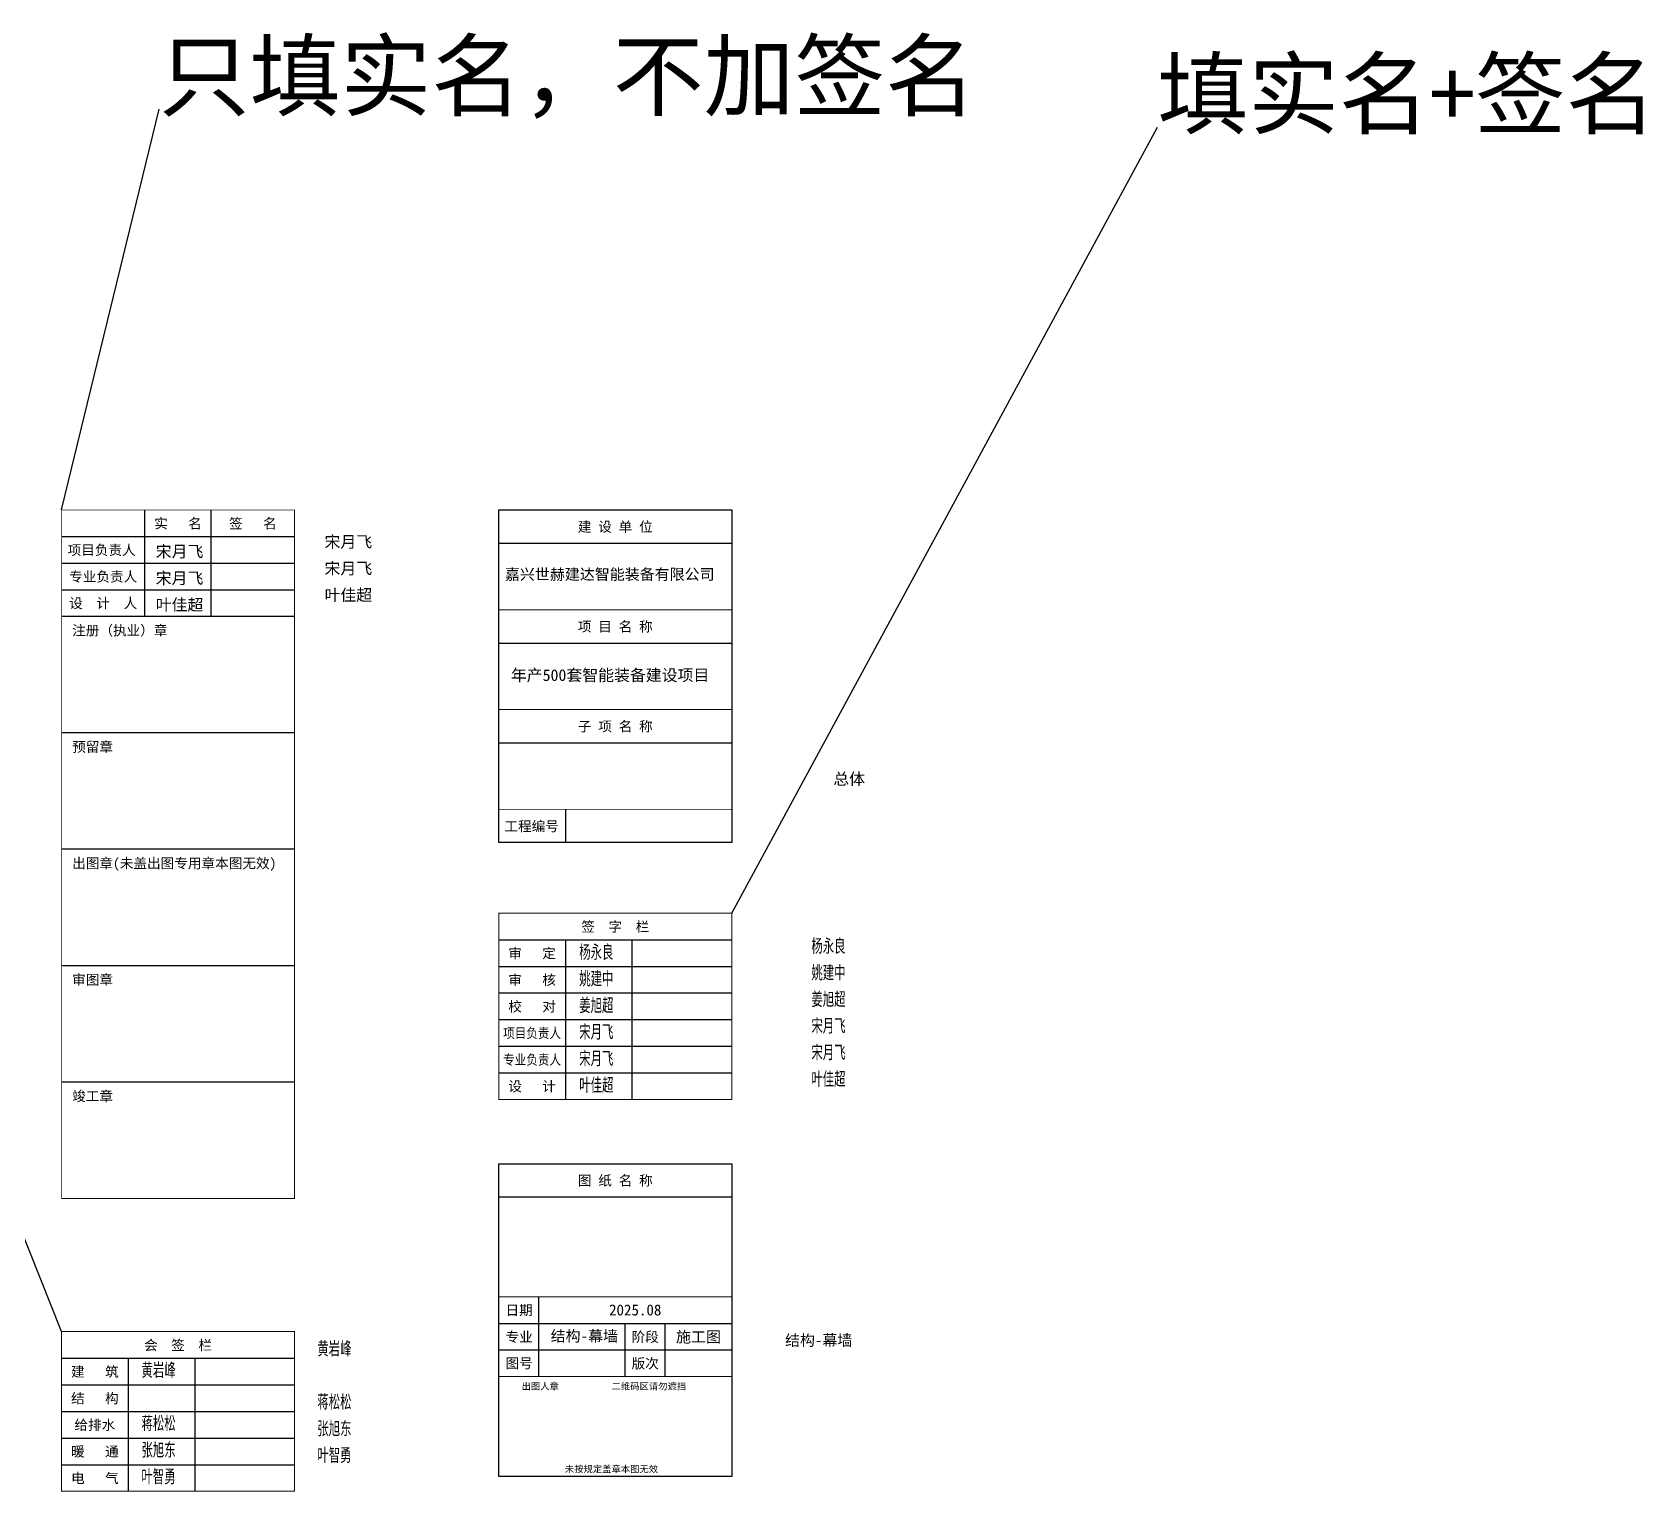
# Model space of a CAD drawing. Extents: x -2072575 to 87763, y 445513 to 805276.
# Drawn here: x -1900987 to -1852583, y 761186 to 805062 of the extents above; entities that cross this region are included whole.
import ezdxf
from ezdxf.enums import TextEntityAlignment as Align

# ---------------------------------------------------------------- set-up
doc = ezdxf.new("R2010")
doc.units = 0
doc.header["$LTSCALE"] = 1000
doc.layers.add('0-cxFrame', color=155, linetype='Continuous')
doc.layers.add('qianming', color=155, linetype='Continuous')
doc.styles.add('BZHZ', font='bzxw', dxfattribs={"width": 0.8, "bigfont": 'bzhz'})
doc.styles.add('cx_biaoti', font='')
doc.styles.add('cx_tuming', font='simhei.ttf')
doc.styles.add('图框宋体', font='', dxfattribs={"width": 0.75})
doc.styles.add('黑体', font='simhei.ttf', dxfattribs={"height": 12})
doc.styles.get('cx_biaoti').set_extended_font_data('SimSun')
doc.styles.get('图框宋体').set_extended_font_data('SimSun')

# ---------------------------------------------------------------- blocks, each defined once
blk = doc.blocks.new('zjcx_lan_xinxi(Dragon)')
for p, q in [((7000, -3200), (0, -3200)), ((7000, -6700), (0, -6700)), ((7000, -10200), (0, -10200)), ((7000, -13700), (0, -13700)), ((7000, -17200), (0, -17200))]:
    blk.add_line(p, q)
at = {"const_width": 25}
blk.add_lwpolyline([(0, -20700), (7000, -20700), (7000, 0), (0, 0)], close=True, dxfattribs=at)
for points in [[(2500, -3200), (2500, 0)], [(4500, -3200), (4500, 0)], [(0, -800), (7000, -800)], [(0, -1600), (7000, -1600)], [(0, -2400), (7000, -2400)]]:
    blk.add_lwpolyline(points)
for points in [[(7000, -3200), (7000, 0)], [(0, -3200), (7000, -3200)], [(0, -20700), (7000, -20700), (7000, -3200)], [(0, -20700), (7000, -20700)]]:
    blk.add_lwpolyline(points, dxfattribs=at)
at = {"style": '图框宋体'}
for s, p in [('实   名', (3500, -400)), ('签   名', (5750, -400)), ('项目负责人', (1204, -1200)), ('专业负责人', (1250, -2000)), ('设  计  人', (1250, -2800))]:
    blk.add_text(s, height=300, dxfattribs=at).set_placement(p, align=Align.MIDDLE)
for s, p in [('注册（执业）章', (318, -3771)), ('预留章', (318, -7271)), ('出图章(未盖出图专用章本图无效)', (318, -10771)), ('审图章', (318, -14271)), ('竣工章', (318, -17771))]:
    blk.add_text(s, height=300, dxfattribs=at).set_placement(p)
blk = doc.blocks.new('T-信息(Dragon)')
at = {"layer": '0-cxFrame'}
blk.add_blockref('zjcx_lan_xinxi(Dragon)', (0, 0), dxfattribs=at)
at = {"layer": 'qianming', "color": 3, "style": 'cx_biaoti'}
for s, p in [('宋月飞', (3545, -1249)), ('宋月飞', (3545, -2049)), ('叶佳超', (3545, -2849))]:
    blk.add_text(s, height=350, dxfattribs=at).set_placement(p, align=Align.MIDDLE_CENTER)
blk = doc.blocks.new('zjcx_lan_huiqian(Dragon)')
for p, q in [((-7000, -800), (0, -800)), ((-5000, -800), (-5000, -4800)), ((-3000, -800), (-3000, -4800)), ((-7000, -1600), (0, -1600)), ((-7000, -2400), (0, -2400)), ((-7000, -3200), (0, -3200)), ((-7000, -4000), (0, -4000))]:
    blk.add_line(p, q)
at = {"const_width": 30}
blk.add_lwpolyline([(-7000, 0), (0, 0)], dxfattribs=at)
blk.add_lwpolyline([(-7000, 0), (0, 0), (0, -4800), (-7000, -4800)], close=True, dxfattribs=at)
at = {"style": 'cx_biaoti'}
for s, p in [('会  签  栏', (-3500, -400)), ('建   筑', (-6000, -1200)), ('结   构', (-6000, -2000)), ('给排水', (-6000, -2800)), ('暖   通', (-6000, -3600)), ('电   气', (-6000, -4400))]:
    blk.add_text(s, height=300, dxfattribs=at).set_placement(p, align=Align.MIDDLE)
blk = doc.blocks.new('T-汇签(Dragon)')
at = {"layer": '0-cxFrame'}
blk.add_blockref('zjcx_lan_huiqian(Dragon)', (0, 0), dxfattribs=at)
at = {"layer": 'qianming', "style": 'BZHZ', "width": 0.8}
for s, p in [('黄岩峰', (-4085, -1142)), ('蒋松松', (-4085, -2742)), ('张旭东', (-4085, -3542)), ('叶智勇', (-4085, -4342))]:
    blk.add_text(s, height=450, dxfattribs=at).set_placement(p, align=Align.MIDDLE)
blk = doc.blocks.new('zjcx_lan_qianzi(Dragon)')
for p, q in [((-7000, 4800), (0, 4800)), ((-5000, 4800), (-5000, 0)), ((-3000, 4800), (-3000, 0)), ((-7000, 4000), (0, 4000)), ((-7000, 3200), (0, 3200)), ((-7000, 2400), (0, 2400)), ((-7000, 1600), (0, 1600)), ((-7000, 800), (0, 800))]:
    blk.add_line(p, q)
at = {"const_width": 30}
blk.add_lwpolyline([(-7000, 5600), (0, 5600)], dxfattribs=at)
blk.add_lwpolyline([(-7000, 5600), (0, 5600), (0, 0), (-7000, 0)], close=True, dxfattribs=at)
at = {"style": 'cx_biaoti'}
for s, p in [('签  字  栏', (-3500, 5200)), ('审   定', (-6000, 4400)), ('审   核', (-6000, 3600)), ('校   对', (-6000, 2800)), ('设   计', (-6000, 400))]:
    blk.add_text(s, height=300, dxfattribs=at).set_placement(p, align=Align.MIDDLE)
at = {"style": 'cx_biaoti', "width": 0.85}
for s, p in [('项目负责人', (-6000, 2000)), ('专业负责人', (-6000, 1200))]:
    blk.add_text(s, height=300, dxfattribs=at).set_placement(p, align=Align.MIDDLE)
blk = doc.blocks.new('T-签字(Dragon)')
at = {"layer": '0-cxFrame'}
blk.add_blockref('zjcx_lan_qianzi(Dragon)', (0, 0), dxfattribs=at)
at = {"layer": 'qianming', "style": 'BZHZ', "width": 0.8}
for s, p in [('杨永良', (-4069, 4444)), ('姚建中', (-4069, 3644)), ('姜旭超', (-4069, 2844)), ('宋月飞', (-4069, 2044)), ('宋月飞', (-4069, 1244)), ('叶佳超', (-4069, 444))]:
    blk.add_text(s, height=450, dxfattribs=at).set_placement(p, align=Align.MIDDLE)
blk = doc.blocks.new('zjcx_lan_tuming(Dragon)')
for p, q in [((-7000, 8400), (0, 8400)), ((-5800, 3000), (-5800, 5400)), ((-7000, 4600), (0, 4600)), ((-3200, 3000), (-3200, 4600)), ((-2000, 3000), (-2000, 4600)), ((-7000, 3800), (0, 3800))]:
    blk.add_line(p, q)
at = {"const_width": 30}
for points in [[(-7000, 9400), (0, 9400)], [(-7000, 5400), (0, 5400)], [(-7000, 3000), (0, 3000)], [(-7000, 0), (0, 0)]]:
    blk.add_lwpolyline(points, dxfattribs=at)
blk.add_lwpolyline([(-7000, 9400), (0, 9400), (0, 0), (-7000, 0)], close=True)
at = {"style": 'cx_biaoti'}
for s, p in [('图 纸 名 称', (-3500, 8900)), ('日期', (-6388, 5000)), ('专业', (-6388, 4200)), ('阶段', (-2600, 4200)), ('图号', (-6388, 3400)), ('版次', (-2600, 3400))]:
    blk.add_text(s, height=300, dxfattribs=at).set_placement(p, align=Align.MIDDLE)
for s, p in [('出图人章', (-6316, 2607)), ('二维码区请勿遮挡', (-3609, 2607)), ('未按规定盖章本图无效', (-5013, 120))]:
    blk.add_text(s, height=200, dxfattribs=at).set_placement(p)
blk = doc.blocks.new('T-图签(Dragon)')
blk.add_blockref('zjcx_lan_tuming(Dragon)', (0, 0))
at = {"color": 3, "style": 'cx_biaoti'}
for s, p in [('2025.08', (-2900, 5000)), ('结构-幕墙 ', (-4318, 4226)), ('施工图', (-1000, 4200))]:
    blk.add_text(s, height=330, dxfattribs=at).set_placement(p, align=Align.MIDDLE)
blk = doc.blocks.new('zjcx_lan_xiangmu(Dragon)')
for p, q in [((-7000, 9000), (0, 9000)), ((-7000, 6000), (0, 6000)), ((-7000, 3000), (0, 3000)), ((-5000, 1000), (-5000, 0))]:
    blk.add_line(p, q)
at = {"const_width": 30}
for points in [[(-7000, 10000), (0, 10000)], [(-7000, 7000), (0, 7000)], [(-7000, 7000), (0, 7000)], [(-7000, 4000), (0, 4000)], [(-7000, 4000), (0, 4000)], [(-7000, 1000), (0, 1000)], [(-7000, 0), (0, 0)]]:
    blk.add_lwpolyline(points, dxfattribs=at)
blk.add_lwpolyline([(-7000, 10000), (0, 10000), (0, 0), (-7000, 0)], close=True)
at = {"style": 'cx_biaoti'}
for s, p in [('建 设 单 位', (-3500, 9500)), ('项 目 名 称', (-3500, 6500)), ('子 项 名 称', (-3500, 3500)), ('工程编号', (-6013, 500))]:
    blk.add_text(s, height=300, dxfattribs=at).set_placement(p, align=Align.MIDDLE)
blk = doc.blocks.new('T-项目(Dragon)')
blk.add_blockref('zjcx_lan_xiangmu(Dragon)', (0, 0))
at = {"color": 3, "style": 'cx_tuming'}
for s, height, p in [('嘉兴世赫建达智能装备有限公司', 330, (-6816, 7901)), ('年产500套智能装备建设项目 ', 350, (-6638, 4859))]:
    blk.add_text(s, height=height, dxfattribs=at).set_placement(p)

msp = doc.modelspace()

# ---------------------------------------------------------------- linework, layer by layer
for p, q in [((-1900104.1, 766001), (-1914855.5, 802970.4)), ((-1900104.1, 790701), (-1897175.6, 802751.4)), ((-1879964, 778580.1), (-1867171.3, 802209.8))]:
    msp.add_line(p, q)

# ---------------------------------------------------------------- block references
at = {"layer": '0-cxFrame'}
for name, p in [('T-信息(Dragon)', (-1900104.1, 790701)), ('T-项目(Dragon)', (-1879964, 780701.2)), ('T-签字(Dragon)', (-1879964, 772980.1)), ('T-图签(Dragon)', (-1879964, 761649.2)), ('T-汇签(Dragon)', (-1893104.1, 766001))]:
    msp.add_blockref(name, p, dxfattribs=at)

# ---------------------------------------------------------------- texts
at = {"style": '黑体'}
for s, p in [('只填实名，不加签名', (-1897175.6, 802751.4)), ('填实名+签名', (-1867171.3, 802209.8))]:
    msp.add_text(s, height=2000, dxfattribs=at).set_placement(p)
at = {"color": 3, "style": 'cx_tuming'}
msp.add_text('总体', height=350, dxfattribs=at).set_placement((-1876911.9, 782441.2))
at = {"color": 3, "style": 'cx_biaoti'}
msp.add_text('结构-幕墙 ', height=330, dxfattribs=at).set_placement((-1877237.9, 765747.6), align=Align.MIDDLE)
at = {"layer": 'qianming', "color": 3, "style": 'cx_biaoti'}
for s, p in [('宋月飞', (-1891485.4, 789743.6)), ('宋月飞', (-1891485.4, 788943.6)), ('叶佳超', (-1891485.4, 788143.6))]:
    msp.add_text(s, height=350, dxfattribs=at).set_placement(p, align=Align.MIDDLE_CENTER)
at = {"layer": 'qianming', "style": 'BZHZ', "width": 0.8}
for s, p in [('杨永良', (-1877057.2, 777606.6)), ('姚建中', (-1877057.2, 776806.6)), ('姜旭超', (-1877057.2, 776006.6)), ('宋月飞', (-1877057.2, 775206.6)), ('宋月飞', (-1877057.2, 774406.6)), ('叶佳超', (-1877057.2, 773606.6)), ('黄岩峰', (-1891905, 765501.8)), ('蒋松松', (-1891905, 763901.8)), ('张旭东', (-1891905, 763101.8)), ('叶智勇', (-1891905, 762301.8))]:
    msp.add_text(s, height=450, dxfattribs=at).set_placement(p, align=Align.MIDDLE)

doc.saveas('drawing.dxf')
